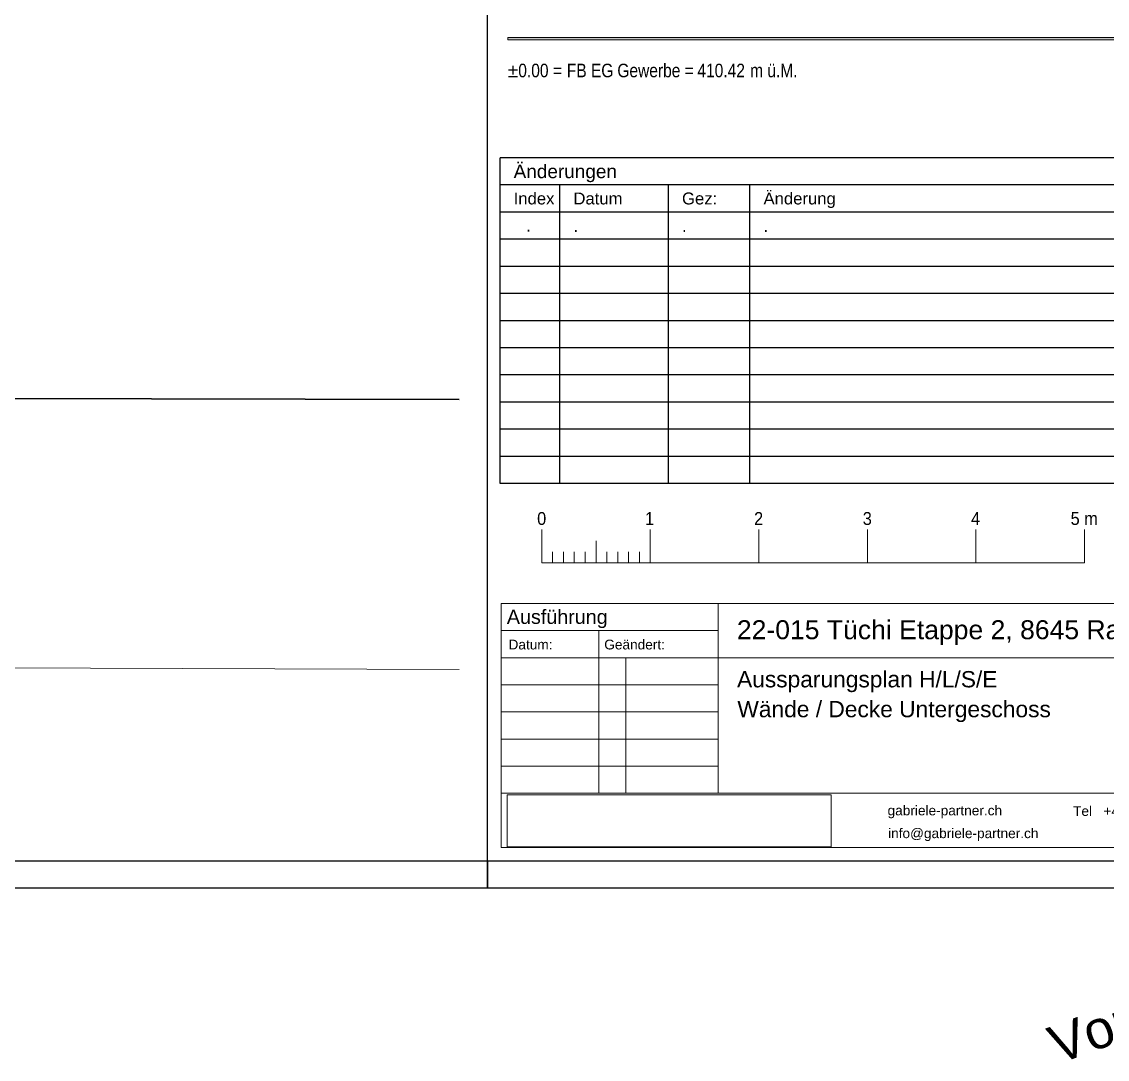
# Model space of a CAD drawing. Extents: x 885 to 2021, y 330 to 1122.
# Drawn here: x 1640.5 to 1840.6, y 330.4 to 521.7 of the extents above; entities that cross this region are included whole.
import ezdxf
from ezdxf.lldxf.tags import DXFTag

# ---------------------------------------------------------------- set-up
doc = ezdxf.new("R2010")
doc.units = 0
doc.layers.get('0').update_dxf_attribs({"lineweight": 18})
for name, color, linetype, lineweight in [('000 Kataster', 7, 'Continuous', 25), ('000-3 Kataster Parzellengrenzen', 7, 'Continuous', 25), ('P11_Plankopf_Ausführung_AF_4_800 Plankopf', 7, 'Continuous', 25)]:
    doc.layers.add(name, color=color, linetype=linetype, lineweight=lineweight)
for name, color, linetype, lineweight, true_color in [('GP_Kopf', 7, 'Continuous', 25, 0xffff80), ('GP_Plankopf', 7, 'Continuous', 18, 0xffff80), ('GP_Änderungsindex', 7, 'Continuous', 25, 0xffff80)]:
    doc.layers.add(name, color=color, linetype=linetype, lineweight=lineweight, true_color=true_color)
doc.styles.get("Standard").update_dxf_attribs({"font": 'arial.ttf'})
tags = doc.linetypes.add('Strich 6_1mm', pattern=[0.35, 0.3, -0.05]).pattern_tags.tags
tags[6:7] = [DXFTag(74, 4), DXFTag(75, 0), DXFTag(340, '0'), DXFTag(46, 1.0), DXFTag(50, 0.0), DXFTag(44, 0.0), DXFTag(45, 0.0)]
tags[4:5] = [DXFTag(74, 4), DXFTag(75, 0), DXFTag(340, '0'), DXFTag(46, 1.0), DXFTag(50, 0.0), DXFTag(44, 0.0), DXFTag(45, 0.0)]
picture_1 = doc.add_image_def('image1.jpg', size_in_pixel=(3583, 577))

# ---------------------------------------------------------------- blocks, each defined once
blk = doc.blocks.new('Polygon-A0T8DHY5AL', base_point=(891.37, 366.97))
at = {"color": 0, "linetype": 'ByBlock', "lineweight": -2, "ltscale": 0.25}
blk.add_line((1931.37, 366.97), (891.37, 366.97), dxfattribs=at)
blk = doc.blocks.new('Polygon-A0T8DHY7AL', base_point=(886.37, 361.97))
at = {"color": 0, "linetype": 'ByBlock', "lineweight": -2, "ltscale": 0.25}
blk.add_line((1936.37, 361.97), (886.37, 361.97), dxfattribs=at)
blk = doc.blocks.new('Blockreferenz-A0T8DHYDAL', base_point=(1728.87, 369.47))
at = {"color": 0, "linetype": 'ByBlock', "lineweight": -2, "ltscale": 0.18}
for p, q in [((1728.87, 369.47), (1728.87, 414.47)), ((1728.87, 414.47), (1928.87, 414.47)), ((1768.87, 379.47), (1768.87, 414.47)), ((1890.33, 369.47), (1890.33, 414.47)), ((1928.87, 369.47), (1928.87, 414.47)), ((1728.87, 409.47), (1768.87, 409.47)), ((1746.87, 379.47), (1746.87, 409.47)), ((1728.87, 404.47), (1928.87, 404.47)), ((1751.87, 379.47), (1751.87, 404.47)), ((1728.87, 399.47), (1768.87, 399.47)), ((1890.33, 399.47), (1928.87, 399.47)), ((1728.87, 394.47), (1768.87, 394.47)), ((1890.33, 394.47), (1928.87, 394.47)), ((1728.87, 389.47), (1768.87, 389.47)), ((1890.33, 389.47), (1928.87, 389.47)), ((1728.87, 384.47), (1768.87, 384.47)), ((1890.33, 384.47), (1928.87, 384.47)), ((1728.87, 379.47), (1928.87, 379.47)), ((1728.87, 369.47), (1928.87, 369.47))]:
    blk.add_line(p, q, dxfattribs=at)
at = {"color": 1, "lineweight": -2, "true_color": 0xff0000, "insert": (1729.94, 413.3), "char_height": 2.6, "attachment_point": 1}
blk.add_mtext('{\\fArial;Ausführung}', dxfattribs=at)
at = {"color": 0, "lineweight": -2, "attachment_point": 1}
for s, insert, char_height in [('{\\fArial;Massstab}', (1892.84, 412.62), 1.8), ('{\\fArial;22-015 Tüchi Etappe 2, 8645 Rapperswil}', (1772.33, 411.37), 3.5), ('{\\fArial;Datum:}', (1730.25, 407.79), 1.8), ('{\\fArial;Geändert:}', (1747.89, 407.79), 1.8), ('{\\fArial;1:50}', (1893.28, 407.58), 1.8), ('{\\fArial;Aussparungsplan H/L/S/E}', (1772.36, 402), 3), ('{\\fArial;Format}', (1892.84, 402.68), 1.8), ('{\\fArial;1050 x 594}', (1910.89, 402.67), 1.8), ('{\\fArial;Wände / Decke Untergeschoss}', (1772.42, 396.49), 3), ('{\\fArial;Datum}', (1892.83, 397.47), 1.8), ('{\\fArial;30.05.2024}', (1910.52, 397.47), 1.8), ('{\\fArial;Gezeichnet}', (1892.86, 392.6), 1.8), ('{\\fArial;NT}', (1910.72, 392.58), 1.8), ('{\\fArial;Geprüft}', (1892.87, 387.63), 1.8), ('{\\fArial;Layout-Nr.}', (1892.87, 382.77), 1.8), ('{\\fArial;A290_50}', (1910.29, 382.62), 1.8), ('{\\fArial;gabriele-partner.ch}', (1800.1, 377.21), 1.8), ('{\\fArial;Tel   +41 55 220 03 90}', (1834.28, 377.1), 1.8), ('{\\fArial;St. Gallerstrasse 163}', (1866.2, 377.07), 1.8), ('{\\fArial;Plan Nr.}', (1892.82, 377.84), 1.8), ('{\\fArial;info@gabriele-partner.ch}', (1800.19, 373.01), 1.8), ('{\\fArial;CH-8645 Jona}', (1866.21, 372.87), 1.8), ('{\\fArial;A290}', (1892.76, 372.85), 1.8)]:
    blk.add_mtext(s, dxfattribs=dict(at, insert=insert, char_height=char_height))
at = {"color": 0, "linetype": 'ByBlock', "lineweight": -2, "ltscale": 0.18}
image = blk.add_image(picture_1, insert=(1730.02, 369.59), size_in_units=(59.68, 9.61), rotation=0, dxfattribs=at)
image.dxf.flags = 7
blk = doc.blocks.new('Blockreferenz-A0T8DHYFAL', base_point=(1728.69, 436.55))
at = {"color": 0, "linetype": 'ByBlock', "lineweight": -2, "ltscale": 0.25}
for p, q in [((1728.69, 436.55), (1728.69, 496.61)), ((1928.87, 496.61), (1728.69, 496.61)), ((1928.87, 491.6), (1728.69, 491.6)), ((1739.7, 436.55), (1739.7, 491.6)), ((1759.72, 436.55), (1759.72, 491.6)), ((1774.73, 436.55), (1774.73, 491.6)), ((1928.87, 486.6), (1728.69, 486.6)), ((1928.87, 481.59), (1728.69, 481.59)), ((1928.87, 476.59), (1728.69, 476.59)), ((1928.87, 471.58), (1728.69, 471.58)), ((1928.87, 466.58), (1728.69, 466.58)), ((1928.87, 461.58), (1728.69, 461.58)), ((1928.87, 456.57), (1728.69, 456.57)), ((1928.87, 451.57), (1728.69, 451.57)), ((1928.87, 446.56), (1728.69, 446.56)), ((1928.87, 441.56), (1728.69, 441.56)), ((1928.87, 436.55), (1728.69, 436.55))]:
    blk.add_line(p, q, dxfattribs=at)
at = {"color": 0, "lineweight": -2, "insert": (1731.19, 495.35), "char_height": 2.5022, "attachment_point": 1}
blk.add_mtext('{\\fArial;Änderungen}', dxfattribs=at)
at = {"color": 0, "linetype": 'ByBlock', "lineweight": -2, "ltscale": 0.25, "char_height": 2.1972, "attachment_point": 1}
for s, insert in [('{\\fArial;Index}', (1731.2, 490.2)), ('{\\fArial;Datum}', (1742.21, 490.2)), ('{\\fArial;Gez:}', (1762.22, 490.2)), ('{\\fArial;Änderung}', (1777.24, 490.2))]:
    blk.add_mtext(s, dxfattribs=dict(at, insert=insert))
blk = doc.blocks.new('Referenz-A0T8DHYUAL', base_point=(896.59, 372.19))
at = {"layer": '000 Kataster', "color": 0, "linetype": 'Strich 6_1mm', "lineweight": 13, "ltscale": 0.002197}
blk.add_line((1586.81, 452.33), (1721.15, 452.07), dxfattribs=at)
at = {"layer": '000 Kataster', "color": 0, "linetype": 'Continuous', "lineweight": 13, "ltscale": 0.0169}
for p, q in [((1721.15, 452.07), (1586.81, 452.33)), ((1488.57, 403.14), (1721.15, 402.29)), ((1721.15, 402.29), (1488.57, 403.14))]:
    blk.add_line(p, q, dxfattribs=at)
at = {"layer": '000-3 Kataster Parzellengrenzen', "color": 0, "linetype": 'Continuous', "lineweight": -2, "ltscale": 0.0625}
for p, q in [((1056.37, 453.35), (1721.15, 452.07)), ((1721.15, 452.07), (1056.37, 453.35))]:
    blk.add_line(p, q, dxfattribs=at)
blk = doc.blocks.new('Referenz-A0T8DI3SAL', base_point=(1729.78, 502.06))
at = {"layer": 'P11_Plankopf_Ausführung_AF_4_800 Plankopf', "color": 0, "linetype": 'Continuous', "lineweight": 13, "ltscale": 16.9}
for p, q in [((1730.13, 518.76), (1730.13, 518.36)), ((1928.13, 518.76), (1730.13, 518.76)), ((1730.13, 518.36), (1928.13, 518.36))]:
    blk.add_line(p, q, dxfattribs=at)
at = {"layer": 'P11_Plankopf_Ausführung_AF_4_800 Plankopf', "color": 0, "linetype": 'Continuous', "lineweight": 0, "ltscale": 0.0169}
for points in [[(1730.13, 518.36), (1928.13, 518.36), (1730.13, 518.76)], [(1928.13, 518.36), (1928.13, 518.76), (1730.13, 518.76)]]:
    blk.add_solid(points, dxfattribs=at)
at = {"layer": 'P11_Plankopf_Ausführung_AF_4_800 Plankopf', "color": 0, "linetype": 'Continuous', "lineweight": 13, "ltscale": 0.0169, "char_height": 2.5, "attachment_point": 1}
for s, insert in [('{\\fArial Narrow;±0.00}', (1730.13, 513.94)), ('{\\fArial Narrow;=}', (1738.44, 513.94)), ('{\\fArial Narrow;FB}', (1740.99, 513.94)), ('{\\fArial Narrow;EG}', (1745.43, 513.94)), ('{\\fArial Narrow;Gewerbe}', (1750.3, 513.94)), ('{\\fArial Narrow;=}', (1762.71, 513.94)), ('{\\fArial Narrow;410.42}', (1765.05, 513.94)), ('{\\fArial Narrow;m}', (1774.77, 513.94)), ('{\\fArial Narrow;ü.M.}', (1777.94, 513.94))]:
    blk.add_mtext(s, dxfattribs=dict(at, insert=insert))

msp = doc.modelspace()

# ---------------------------------------------------------------- linework, layer by layer
at = {"layer": 'GP_Kopf', "ltscale": 0.25}
for p, q in [((1726.37, 361.97), (1726.37, 955.97)), ((1726.37, 366.97), (1726.37, 361.97))]:
    msp.add_line(p, q, dxfattribs=at)
at = {"layer": 'GP_Plankopf', "ltscale": 0.18}
for p, q in [((1736.37, 421.97), (1736.37, 428.09)), ((1756.37, 421.97), (1756.37, 428.09)), ((1776.36, 421.97), (1776.36, 428.09)), ((1796.37, 421.97), (1796.37, 428.09)), ((1816.37, 421.97), (1816.37, 428.09)), ((1836.37, 421.97), (1836.37, 428.09)), ((1746.37, 421.97), (1746.37, 426.03)), ((1738.37, 421.97), (1738.37, 424)), ((1740.37, 421.97), (1740.37, 424)), ((1742.37, 421.97), (1742.37, 424)), ((1744.37, 421.97), (1744.37, 424)), ((1748.37, 421.97), (1748.37, 424)), ((1750.37, 421.97), (1750.37, 424)), ((1752.37, 421.97), (1752.37, 424)), ((1754.37, 421.97), (1754.37, 424)), ((1736.37, 421.97), (1836.37, 421.97))]:
    msp.add_line(p, q, dxfattribs=at)

# ---------------------------------------------------------------- block references
at = {"color": 8, "lineweight": 25, "ltscale": 0.25, "true_color": 0x808080}
for name, p in [('Referenz-A0T8DHYUAL', (896.59, 372.19)), ('Referenz-A0T8DI3SAL', (1729.78, 502.06))]:
    msp.add_blockref(name, p, dxfattribs=at)
at = {"layer": 'GP_Kopf', "ltscale": 0.25}
for name, p in [('Polygon-A0T8DHY7AL', (886.37, 361.97)), ('Polygon-A0T8DHY5AL', (891.37, 366.97))]:
    msp.add_blockref(name, p, dxfattribs=at)
at = {"layer": 'GP_Plankopf', "ltscale": 0.18}
msp.add_blockref('Blockreferenz-A0T8DHYDAL', (1728.87, 369.47), dxfattribs=at)
at = {"layer": 'GP_Änderungsindex', "ltscale": 0.25}
msp.add_blockref('Blockreferenz-A0T8DHYFAL', (1728.69, 436.55), dxfattribs=at)

# ---------------------------------------------------------------- texts
at = {"layer": 'GP_Plankopf', "ltscale": 0.18, "char_height": 2.3862, "attachment_point": 2, "line_spacing_factor": 1.257238}
for s, insert in [('{\\W0.9;\\fArial;0}', (1736.36, 431.31)), ('{\\W0.9;\\fArial;1}', (1756.24, 431.31)), ('{\\W0.9;\\fArial;2}', (1776.33, 431.31)), ('{\\W0.9;\\fArial;3}', (1796.36, 431.31)), ('{\\W0.9;\\fArial;4}', (1816.31, 431.31)), ('{\\W0.9;\\fArial;5 m}', (1836.33, 431.31))]:
    msp.add_mtext(s, dxfattribs=dict(at, insert=insert))
at = {"layer": 'GP_Plankopf', "color": 1, "ltscale": 0.18, "true_color": 0xff0000, "insert": (1829.05, 336.07), "char_height": 7, "attachment_point": 1, "rotation": 20, "line_spacing_factor": 1.257238}
msp.add_mtext('{\\fArial;Vorabzug}', dxfattribs=at)
at = {"layer": 'GP_Änderungsindex', "ltscale": 0.25, "char_height": 2.1972, "line_spacing_factor": 0.942928}
for insert, attachment_point in [((1733.95, 485.19), 2), ((1742.21, 485.15), 1), ((1762.22, 485.15), 1), ((1777.24, 485.15), 1)]:
    msp.add_mtext('{\\fArial;.}', dxfattribs=dict(at, insert=insert, attachment_point=attachment_point))

doc.saveas('drawing.dxf')
